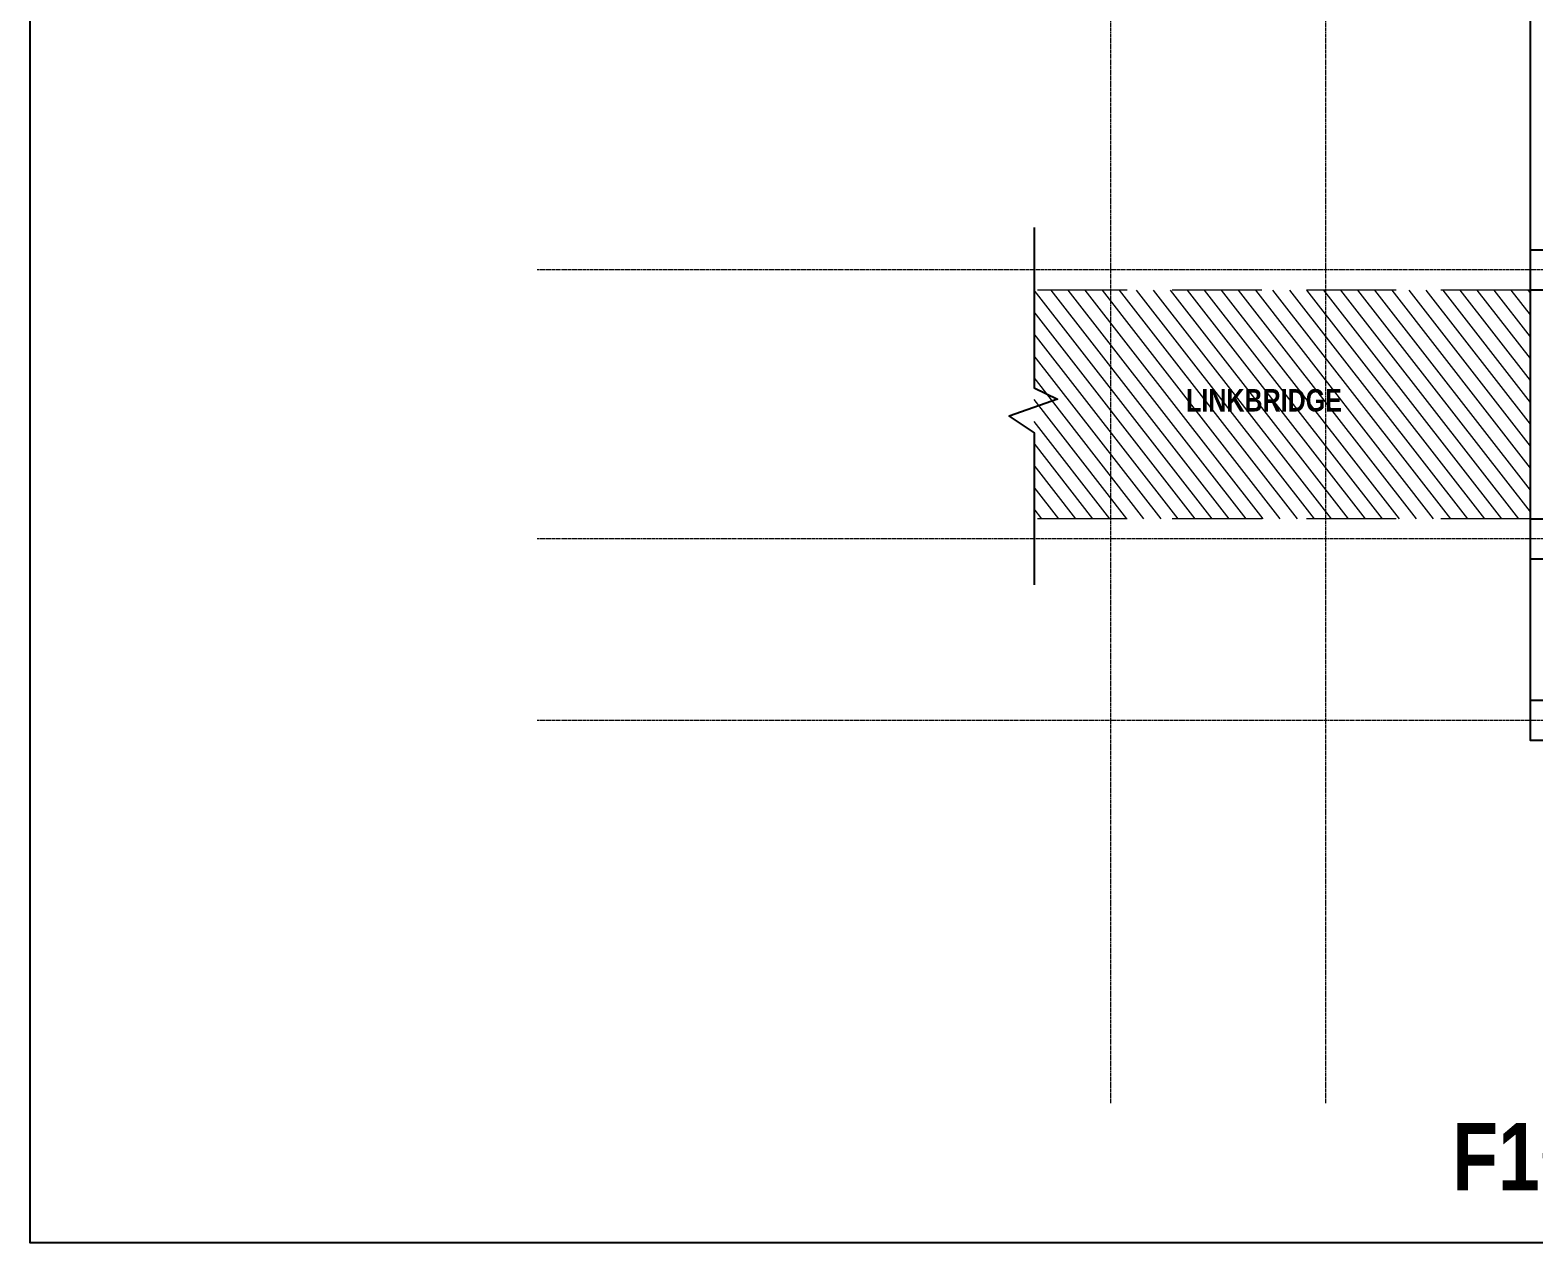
# Model space of a CAD drawing. Extents: x -15449 to 568150, y -1239737 to 53667.
# Drawn here: x 392400 to 459514, y -175944 to -121834 of the extents above; entities that cross this region are included whole.
import ezdxf

# ---------------------------------------------------------------- set-up
doc = ezdxf.new("R2010")
doc.units = 0
doc.header["$LTSCALE"] = 8
doc.linetypes.add('IDA - Grid Line', pattern=[3500, 2000, -500, 500, -500])
doc.linetypes.add('IDA - Hidden 2-1', pattern=[750, 500, -250])
doc.layers.get('0').update_dxf_attribs({"color": 1, "linetype": 'CONTINUOUS'})
doc.layers.get('Defpoints').update_dxf_attribs({"linetype": 'CONTINUOUS'})
doc.layers.add('000_CTCI_CSA', color=7, linetype='CONTINUOUS')
doc.layers.add('A-_--------_-D0', color=7, linetype='CONTINUOUS', lineweight=9)
doc.layers.add('A-_ANOTGRID_E', color=7, linetype='CONTINUOUS', lineweight=9)
doc.layers.add('A-_--------_E-', color=7, linetype='CONTINUOUS', lineweight=9, true_color=0x00a600)
doc.styles.add('Site Area', font='arial.ttf', dxfattribs={"width": 0.8})

# ---------------------------------------------------------------- blocks, each defined once
blk = doc.blocks.new('column grid')
at = {"color": 252, "elevation": 0}
for points in [[(-60454.4, -82338.8), (-58354.4, -82338.8), (-58354.4, -84138.8), (-60454.4, -84138.8)], [(-60454.4, -94338.8), (-58354.4, -94338.8), (-58354.4, -96138.8), (-60454.4, -96138.8)], [(-60454.4, -102438.8), (-58354.4, -102438.8), (-58354.4, -104238.8), (-60454.4, -104238.8)]]:
    blk.add_lwpolyline(points, close=True, dxfattribs=at)
at = {"layer": 'A-_ANOTGRID_E', "color": 8, "linetype": 'IDA - Grid Line', "ltscale": 0.005, "true_color": 0x808080}
for p, q in [((-79204.4, 9427, 0), (-79204.4, -120414.2, 0)), ((-69604.4, 9427, 0), (-69604.4, -120414.2, 0)), ((29680.4, -83238.8, 0), (-104784.6, -83238.8, 0)), ((29680.4, -95238.8, 0), (-104784.6, -95238.8, 0)), ((29680.4, -103338.8, 0), (-104784.6, -103338.8, 0))]:
    blk.add_line(p, q, dxfattribs=at)
at = {"layer": 'Defpoints', "color": 2, "elevation": 0}
blk.add_lwpolyline([(-127418.5, 34485), (48331.5, 34485), (48331.5, -126648), (-127418.5, -126648)], close=True, dxfattribs=at)
blk = doc.blocks.new('CTCI_Building Footprint and Grid')
at = {"layer": '000_CTCI_CSA', "color": 8}
for p, q in [((1927196, -970272, 0), (1927197, -936372, 0)), ((2001257, -970272, 0), (1927196, -970272, 0))]:
    blk.add_line(p, q, dxfattribs=at)
at = {"color": 252}
blk.add_blockref('column grid', (1987651, -866033, 0), dxfattribs=at)

msp = doc.modelspace()

# ---------------------------------------------------------------- hatches: boundary and pattern name
at = {"layer": 'A-_--------_-D0'}
h = msp.add_hatch(dxfattribs=at)
h.set_pattern_fill('FP_15', color=252, angle=-35.308906705, style=0, pattern_type=2)
h.set_pattern_definition([(307.90709, (97778.87, 781978.1), (473.4048, 368.62973), [])])
h.paths.add_polyline_path([(437207.4093, -139808.6709), (437207.4093, -143635.1709), (459364.1147, -143635.1709), (459364.1147, -133435.1709), (437207.8548, -133435.1709), (437207.4093, -137796.6709)])

# ---------------------------------------------------------------- linework, layer by layer
at = {"color": 252, "elevation": 0}
msp.add_lwpolyline([(437207.4093, -130637), (437207.4093, -137796.6709), (438245.4093, -138306.6709), (436089.4093, -139063.6709), (437207.4093, -139808.6709), (437207.4093, -146591)], dxfattribs=at)
at = {"layer": 'A-_--------_E-', "color": 252, "linetype": 'IDA - Hidden 2-1'}
for p, q in [((459364.1133, -133435.1709, 0), (437207.8548, -133435.1709, 0)), ((459363.6678, -143635.1709, 0), (437207.4093, -143635.1709, 0))]:
    msp.add_line(p, q, dxfattribs=at)
at = {"layer": 'Defpoints', "color": 2}
msp.add_lwpolyline([(392400, -14811), (568150, -14811), (568150, -175944), (392400, -175944)], close=True, dxfattribs=at)

# ---------------------------------------------------------------- block references
at = {"layer": '000_CTCI_CSA', "color": 2}
msp.add_blockref('CTCI_Building Footprint and Grid', (-1467832.5298, 816737), dxfattribs=at)

# ---------------------------------------------------------------- texts
at = {"color": 252, "insert": (443990.2958, -137850.7364, 0), "char_height": 1000, "attachment_point": 1, "style": 'Site Area'}
msp.add_mtext_dynamic_manual_height_columns('{\\fArial|b1|i0|c0|p34;LINKBRIDGE}', width=3027.311787, gutter_width=24254.764, heights=[0], dxfattribs=at)
at = {"color": 8, "true_color": 0x808080, "insert": (455864.5285, -170598.8031, 0), "char_height": 3000, "attachment_point": 1, "style": 'Site Area'}
msp.add_mtext_dynamic_manual_height_columns('{\\fArial|b1|i0|c0|p34;F10E2  L20 PARTITION LAYOUT SCALE 1:300 }', width=133992.306279, gutter_width=24254.764, heights=[0], dxfattribs=at)

doc.saveas('drawing.dxf')
